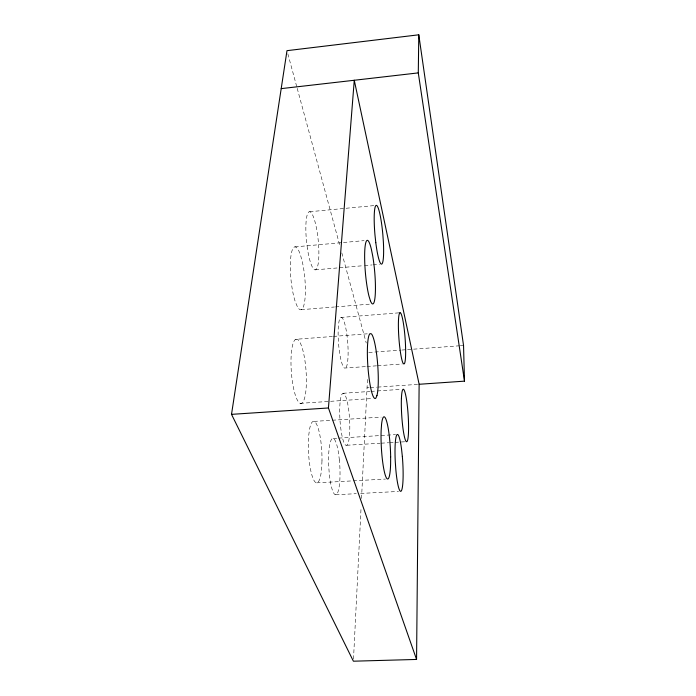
<?xml version="1.0" encoding="UTF-8"?>
<svg xmlns="http://www.w3.org/2000/svg" width="696" height="696" viewBox="0 0 696 696"><rect width="100%" height="100%" fill="white"/><g stroke="black" fill="none" stroke-linecap="round" stroke-linejoin="round"><path stroke-width="0.52" stroke-dasharray="3.48 2.61" d="M353.507 659.034L361.085 507.167M361.52 498.484L367.584 377.128M398.808 312.852L340.84 317.446L339.761 318.881A25.535 4.611 85.6 0 0 338.735 345.651A25.535 4.611 85.6 0 0 344.416 368.071L365.887 366.583M309.711 211.741L374.274 205.572M294.956 246.889L364.086 240.633M315.358 269.848L363.451 265.681M364.521 265.594L371.995 264.941M373.065 264.845L379.477 264.297M301.203 309.685L334.445 306.997M335.515 306.91L370.898 304.048M295.713 339.3L297.653 339.491A32.251 7.369 85.9 0 1 305.701 366.827A32.251 7.369 85.9 0 1 303.778 400.505L302.125 402.984A32.251 7.369 85.9 0 1 291.676 375.779A32.251 7.369 85.9 0 1 295.713 339.3L332.349 336.499M333.419 336.412L367.897 333.775M368.81 352.481L401.105 350.097M402.184 350.018L406.49 349.697M407.569 349.618L459.238 345.808M460.317 345.729L463.545 345.486M366.957 366.505L376.553 365.818M377.624 365.739L402.166 363.982M367.044 387.846L369.167 387.698M370.237 387.629L376.614 387.185M377.676 387.115L418.07 384.349M343.024 393.284L369.872 391.457M370.942 391.387L376.31 391.022M377.389 390.952L401.018 389.342M300.22 403.341L372.473 398.512M314.079 421.393L381.147 417.104M333.21 438.454L337.508 438.184M338.578 438.123L395.511 434.635M346.756 445.257L380.06 443.248M381.138 443.187L388.655 442.734M389.725 442.673L394.023 442.412M395.102 442.351L404.767 441.769M316.663 482.841L352.132 480.901M353.203 480.84L385.454 479.074M335.716 494.76L356.291 493.673M360.624 493.447L398.53 491.446M287.84 53.809L296.931 87.348M297.218 88.392L340.118 246.636M341.823 252.926L366.253 343.05M340.84 317.446A25.535 4.611 85.6 0 1 347.504 339.996A25.535 4.611 85.6 0 1 345.616 368.027M321.987 460.822L321.665 467.973A30.807 6.655 87 0 1 312.913 478.108A30.807 6.655 87 0 1 308.746 435.183L309.598 428.988A30.807 6.655 87 0 1 317.437 426.161A30.807 6.655 87 0 1 321.987 460.822M297.366 306.658L295.409 302.073A31.581 6.951 84.6 0 1 290.798 257.111A31.581 6.951 84.6 0 1 300.672 255.676L302.342 261.931A31.581 6.951 84.6 0 1 304.926 299.437A31.581 6.951 84.6 0 1 297.366 306.658M307.458 248.811L306.492 241.086A29.206 5.872 84.3 0 1 309.537 211.732A29.206 5.872 84.3 0 1 318.255 240.729L318.768 248.046A29.206 5.872 84.3 0 1 315.227 269.865A29.206 5.872 84.3 0 1 307.458 248.811M339.387 460.039L338.56 453.348A28.205 5.551 87.1 0 0 331.679 439.159A28.205 5.551 87.1 0 0 328.703 465.815L329.234 473.341A28.205 5.551 87.1 0 0 336.96 493.96A28.205 5.551 87.1 0 0 339.387 460.039M340.066 402.671A26.1 4.811 86.5 0 0 345.486 444.996A26.1 4.811 86.5 0 0 348.74 410.283A26.1 4.811 86.5 0 0 340.066 402.671"/><path stroke-width="1.04" d="M419.131 384.279L464.484 381.147L463.545 345.486L418.783 34.8L286.987 50.669L231.516 414.355L353.394 661.2L416.565 659.443L419.131 384.279L354.264 80.266L281.193 88.627M464.484 381.147L418.287 72.889L418.783 34.8M416.565 659.443L328.442 407.969L354.264 80.266L418.287 72.889M231.516 414.355L328.442 407.969M390.656 456.846L390.613 464.049A31.129 4.463 86.6 0 1 384.966 474.107A31.129 4.463 86.6 0 1 381.13 430.702L381.556 424.464A31.129 4.463 86.6 0 1 386.767 421.776A31.129 4.463 86.6 0 1 390.656 456.846M376.954 395.58L375.901 398.051A32.616 4.95 85.9 0 1 368.21 370.342A32.616 4.95 85.9 0 1 370.055 333.61L371.368 333.863A32.616 4.95 85.9 0 1 377.441 361.642A32.616 4.95 85.9 0 1 376.954 395.58M399.878 312.765L399.191 314.183A25.752 3.08 85.7 0 0 399.139 341.11A25.752 3.08 85.7 0 0 403.489 363.843L404.298 363.825A25.752 3.08 85.7 0 0 404.889 335.646A25.752 3.08 85.7 0 0 399.878 312.765M370.385 300.715L368.958 296.035A31.92 4.672 85.1 0 1 364.774 250.534A31.92 4.672 85.1 0 1 371.394 249.385L372.673 255.736A31.92 4.672 85.1 0 1 375.309 293.642A31.92 4.672 85.1 0 1 370.385 300.715M402.332 456.393L401.609 449.633A28.484 3.724 86.7 0 0 396.65 435.191A28.484 3.724 86.7 0 0 395.293 462.005L395.833 469.609A28.484 3.724 86.7 0 0 401.514 490.55A28.484 3.724 86.7 0 0 402.332 456.393M375.796 242.669L374.961 234.848A29.502 3.932 84.9 0 1 376.31 205.355A29.502 3.932 84.9 0 1 382.87 234.856L383.392 242.234A29.502 3.932 84.9 0 1 381.53 264.123A29.502 3.932 84.9 0 1 375.796 242.669M401.409 398.599A26.335 3.219 86.3 0 0 406.055 441.351A26.335 3.219 86.3 0 0 407.404 406.447A26.335 3.219 86.3 0 0 401.409 398.599"/></g></svg>
